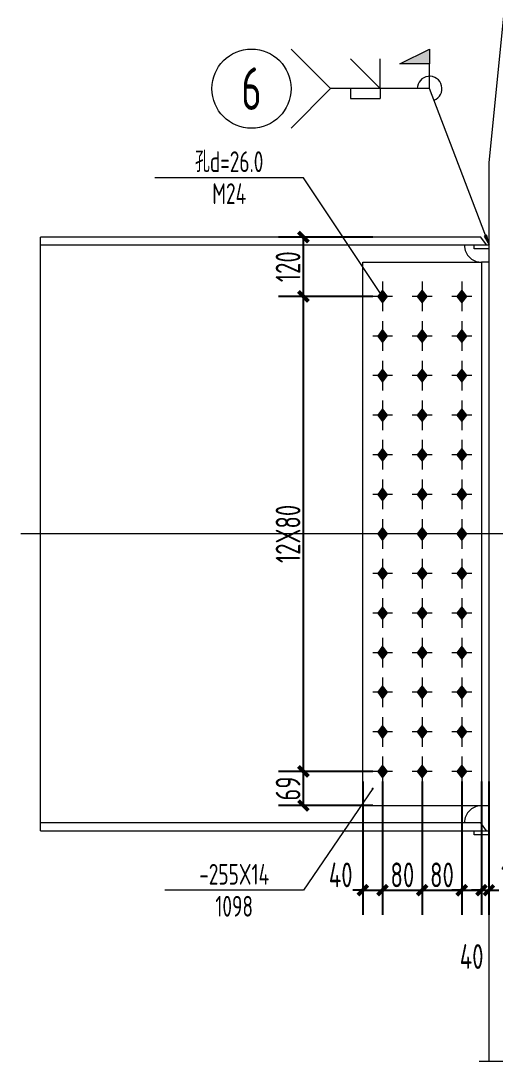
# Model space of a CAD drawing. Extents: x 19118 to 566552, y -1188739 to 92943.
# Drawn here: x 301239 to 306032, y -325099 to -314586 of the extents above; entities that cross this region are included whole.
import ezdxf
from ezdxf.enums import TextEntityAlignment as Align

# ---------------------------------------------------------------- set-up
doc = ezdxf.new("R2010")
doc.units = 0
doc.header["$LTSCALE"] = 1000
doc.header["$MEASUREMENT"] = 0
doc.linetypes.add('线型2', pattern=[5, 3, -2])
doc.linetypes.add('线型3', pattern=[19, 15, -1.5, 1, -1.5])
doc.layers.get('0').update_dxf_attribs({"linetype": 'CONTINUOUS'})
doc.layers.get('Defpoints').update_dxf_attribs({"linetype": 'CONTINUOUS'})
doc.layers.add('WALL', color=6, linetype='CONTINUOUS')
for name, color, linetype, lineweight in [('孔标注', 9, 'CONTINUOUS', 18), ('尺寸标注', 9, 'CONTINUOUS', 18), ('柱_主零件_实线', 51, 'CONTINUOUS', 18), ('柱_零件_实线', 3, 'CONTINUOUS', 18), ('梁_主零件_实线', 141, 'CONTINUOUS', 18), ('梁_零件_实线', 3, 'CONTINUOUS', 18), ('点划线', 9, '线型3', 18), ('焊缝标注', 9, 'CONTINUOUS', 18), ('螺栓组-普通_实线', 7, 'CONTINUOUS', 18), ('轴线__点划线', 9, 'CONTINUOUS', 18), ('钢板标注', 9, 'CONTINUOUS', 18)]:
    doc.layers.add(name, color=color, linetype=linetype, lineweight=lineweight)
doc.styles.add('PkpmHz', font='Pkpmeng', dxfattribs={"width": 0.7, "bigfont": 'hztxt'})
doc.dimstyles.new('Pkpm_100', dxfattribs={"dimtxt": 250, "dimasz": 100, "dimexe": 250, "dimexo": 0.0625, "dimgap": 30, "dimtad": 1, "dimdec": 0, "dimrnd": 5, "dimzin": 0, "dimdsep": 46, "dimtxsty": 'PkpmHz', "dimblk1": 'ARCHTICK', "dimblk2": 'ARCHTICK', "dimsah": 1, "dimcen": 0.09, "dimadec": 0, "dimazin": 0, "dimtfac": 1, "dimtdec": 0, "dimtmove": 2, "dimatfit": 1, "dimfxl": 1, "dimtolj": 1, "dimtzin": 0, "dimarcsym": 0})

# ---------------------------------------------------------------- blocks, each defined once
blk = doc.blocks.new('_ArchTick')
at = {"color": 0, "linetype": 'ByBlock', "const_width": 0.4}
blk.add_lwpolyline([(-0.5, -0.5), (0.5, 0.5)], dxfattribs=at)
blk = doc.blocks.new('*D951')
at = {"layer": 'Defpoints', "color": 0, "linetype": 'Continuous'}
for p in [(304694, -322171), (304894, -322171), (304894, -323371)]:
    blk.add_point(p, dxfattribs=at)
at = {"layer": '尺寸标注', "color": 0, "linetype": 'Continuous', "lineweight": -2}
for p, q in [((304694, -322271), (304694, -323621)), ((304894, -322271), (304894, -323621)), ((304694, -323371), (304594, -323371)), ((304694, -323371), (304894, -323371)), ((304894, -323371), (304994, -323371))]:
    blk.add_line(p, q, dxfattribs=at)
at = {"layer": '尺寸标注', "color": 0, "linetype": 'Continuous', "lineweight": -2, "xscale": 100, "yscale": 100, "zscale": 100}
blk.add_blockref('_ArchTick', (304694, -323371), dxfattribs=at)
at = {"layer": '尺寸标注', "color": 0, "linetype": 'Continuous', "lineweight": -2, "xscale": 100, "yscale": 100, "zscale": 100, "rotation": 180}
blk.add_blockref('_ArchTick', (304894, -323371), dxfattribs=at)
at = {"layer": '尺寸标注', "color": 0, "linetype": 'Continuous', "insert": (304471, -323216), "char_height": 250, "attachment_point": 5, "style": 'PkpmHz'}
blk.add_mtext('\\A1;40', dxfattribs=at)
blk = doc.blocks.new('*D952')
at = {"layer": 'Defpoints', "color": 0, "linetype": 'Continuous'}
for p in [(304894, -322171), (305294, -322171), (305294, -323371)]:
    blk.add_point(p, dxfattribs=at)
at = {"layer": '尺寸标注', "color": 0, "linetype": 'Continuous', "lineweight": -2}
for p, q in [((304894, -322271), (304894, -323621)), ((305294, -322271), (305294, -323621)), ((304894, -323371), (305294, -323371))]:
    blk.add_line(p, q, dxfattribs=at)
at = {"layer": '尺寸标注', "color": 0, "linetype": 'Continuous', "lineweight": -2, "xscale": 100, "yscale": 100, "zscale": 100, "rotation": 180}
blk.add_blockref('_ArchTick', (304894, -323371), dxfattribs=at)
at = {"layer": '尺寸标注', "color": 0, "linetype": 'Continuous', "lineweight": -2, "xscale": 100, "yscale": 100, "zscale": 100}
blk.add_blockref('_ArchTick', (305294, -323371), dxfattribs=at)
at = {"layer": '尺寸标注', "color": 0, "linetype": 'Continuous', "insert": (305094, -323216), "char_height": 250, "attachment_point": 5, "style": 'PkpmHz'}
blk.add_mtext('\\A1;80', dxfattribs=at)
blk = doc.blocks.new('*D953')
at = {"layer": 'Defpoints', "color": 0, "linetype": 'Continuous'}
for p in [(305294, -322171), (305694, -322171), (305694, -323371)]:
    blk.add_point(p, dxfattribs=at)
at = {"layer": '尺寸标注', "color": 0, "linetype": 'Continuous', "lineweight": -2}
for p, q in [((305294, -322271), (305294, -323621)), ((305694, -322271), (305694, -323621)), ((305294, -323371), (305694, -323371))]:
    blk.add_line(p, q, dxfattribs=at)
at = {"layer": '尺寸标注', "color": 0, "linetype": 'Continuous', "lineweight": -2, "xscale": 100, "yscale": 100, "zscale": 100, "rotation": 180}
blk.add_blockref('_ArchTick', (305294, -323371), dxfattribs=at)
at = {"layer": '尺寸标注', "color": 0, "linetype": 'Continuous', "lineweight": -2, "xscale": 100, "yscale": 100, "zscale": 100}
blk.add_blockref('_ArchTick', (305694, -323371), dxfattribs=at)
at = {"layer": '尺寸标注', "color": 0, "linetype": 'Continuous', "insert": (305494, -323216), "char_height": 250, "attachment_point": 5, "style": 'PkpmHz'}
blk.add_mtext('\\A1;80', dxfattribs=at)
blk = doc.blocks.new('*D954')
at = {"layer": 'Defpoints', "color": 0, "linetype": 'Continuous'}
for p in [(305694, -322171), (305894, -322171), (305894, -323371)]:
    blk.add_point(p, dxfattribs=at)
at = {"layer": '尺寸标注', "color": 0, "linetype": 'Continuous', "lineweight": -2}
for p, q in [((305694, -322271), (305694, -323621)), ((305894, -322271), (305894, -323621)), ((305694, -323371), (305594, -323371)), ((305694, -323371), (305894, -323371)), ((305894, -323371), (305994, -323371))]:
    blk.add_line(p, q, dxfattribs=at)
at = {"layer": '尺寸标注', "color": 0, "linetype": 'Continuous', "lineweight": -2, "xscale": 100, "yscale": 100, "zscale": 100}
blk.add_blockref('_ArchTick', (305694, -323371), dxfattribs=at)
at = {"layer": '尺寸标注', "color": 0, "linetype": 'Continuous', "lineweight": -2, "xscale": 100, "yscale": 100, "zscale": 100, "rotation": 180}
blk.add_blockref('_ArchTick', (305894, -323371), dxfattribs=at)
at = {"layer": '尺寸标注', "color": 0, "linetype": 'Continuous', "insert": (305794, -324041), "char_height": 250, "attachment_point": 5, "style": 'PkpmHz'}
blk.add_mtext('\\A1;40', dxfattribs=at)
blk = doc.blocks.new('*D955')
at = {"layer": 'Defpoints', "color": 0, "linetype": 'Continuous'}
for p in [(305894, -322171), (305969, -322171), (305969, -323371)]:
    blk.add_point(p, dxfattribs=at)
at = {"layer": '尺寸标注', "color": 0, "linetype": 'Continuous', "lineweight": -2}
for p, q in [((305894, -322271), (305894, -323621)), ((305969, -322271), (305969, -323621)), ((305894, -323371), (305794, -323371)), ((305894, -323371), (305969, -323371)), ((305969, -323371), (306069, -323371))]:
    blk.add_line(p, q, dxfattribs=at)
at = {"layer": '尺寸标注', "color": 0, "linetype": 'Continuous', "lineweight": -2, "xscale": 100, "yscale": 100, "zscale": 100}
blk.add_blockref('_ArchTick', (305894, -323371), dxfattribs=at)
at = {"layer": '尺寸标注', "color": 0, "linetype": 'Continuous', "lineweight": -2, "xscale": 100, "yscale": 100, "zscale": 100, "rotation": 180}
blk.add_blockref('_ArchTick', (305969, -323371), dxfattribs=at)
at = {"layer": '尺寸标注', "color": 0, "linetype": 'Continuous', "insert": (306193, -323216), "char_height": 250, "attachment_point": 5, "style": 'PkpmHz'}
blk.add_mtext('\\A1;15', dxfattribs=at)
blk = doc.blocks.new('*D956')
at = {"layer": 'Defpoints', "color": 0, "linetype": 'Continuous'}
for p in [(304094, -322171), (304894, -322171), (304894, -322516)]:
    blk.add_point(p, dxfattribs=at)
at = {"layer": '尺寸标注', "color": 0, "linetype": 'Continuous', "lineweight": -2}
for p, q in [((304794, -322171), (303844, -322171)), ((304094, -322516), (304094, -322171)), ((304794, -322516), (303844, -322516))]:
    blk.add_line(p, q, dxfattribs=at)
at = {"layer": '尺寸标注', "color": 0, "linetype": 'Continuous', "lineweight": -2, "xscale": 100, "yscale": 100, "zscale": 100}
for p, rotation in [((304094, -322171), 90), ((304094, -322516), 270)]:
    blk.add_blockref('_ArchTick', p, dxfattribs=dict(at, rotation=rotation))
at = {"layer": '尺寸标注', "color": 0, "linetype": 'Continuous', "insert": (303939, -322344), "char_height": 250, "attachment_point": 5, "rotation": 90, "style": 'PkpmHz'}
blk.add_mtext('\\A1;69', dxfattribs=at)
blk = doc.blocks.new('*D957')
at = {"layer": 'Defpoints', "color": 0, "linetype": 'Continuous'}
for p in [(304094, -317371), (304894, -317371), (304894, -322171)]:
    blk.add_point(p, dxfattribs=at)
at = {"layer": '尺寸标注', "color": 0, "linetype": 'Continuous', "lineweight": -2}
for p, q in [((304794, -317371), (303844, -317371)), ((304094, -322171), (304094, -317371)), ((304794, -322171), (303844, -322171))]:
    blk.add_line(p, q, dxfattribs=at)
at = {"layer": '尺寸标注', "color": 0, "linetype": 'Continuous', "lineweight": -2, "xscale": 100, "yscale": 100, "zscale": 100}
for p, rotation in [((304094, -317371), 90), ((304094, -322171), 270)]:
    blk.add_blockref('_ArchTick', p, dxfattribs=dict(at, rotation=rotation))
at = {"layer": '尺寸标注', "color": 0, "linetype": 'Continuous', "insert": (303939, -319771), "char_height": 250, "attachment_point": 5, "rotation": 90, "style": 'PkpmHz'}
blk.add_mtext('\\A1;12X80', dxfattribs=at)
blk = doc.blocks.new('*D958')
at = {"layer": 'Defpoints', "color": 0, "linetype": 'Continuous'}
for p in [(304094, -316771), (304894, -316771), (304894, -317371)]:
    blk.add_point(p, dxfattribs=at)
at = {"layer": '尺寸标注', "color": 0, "linetype": 'Continuous', "lineweight": -2}
for p, q in [((304794, -316771), (303844, -316771)), ((304094, -317371), (304094, -316771)), ((304794, -317371), (303844, -317371))]:
    blk.add_line(p, q, dxfattribs=at)
at = {"layer": '尺寸标注', "color": 0, "linetype": 'Continuous', "lineweight": -2, "xscale": 100, "yscale": 100, "zscale": 100}
for p, rotation in [((304094, -316771), 90), ((304094, -317371), 270)]:
    blk.add_blockref('_ArchTick', p, dxfattribs=dict(at, rotation=rotation))
at = {"layer": '尺寸标注', "color": 0, "linetype": 'Continuous', "insert": (303939, -317071), "char_height": 250, "attachment_point": 5, "rotation": 90, "style": 'PkpmHz'}
blk.add_mtext('\\A1;120', dxfattribs=at)

msp = doc.modelspace()

# ---------------------------------------------------------------- hatches: boundary and pattern name
at = {"layer": '焊缝标注'}
for points in [[(305369.47, -315021.4), (305069.47, -315021.4), (305369.47, -314871.4)], [(305969.47, -316851.39), (305947.99, -316752.58), (305919.95, -316763.23)]]:
    msp.add_hatch(color=256, dxfattribs=at).paths.add_polyline_path(points)
at = {"layer": '螺栓组-普通_实线'}
for points in [[(304894.47, -317306.39), (304844.47, -317371.39), (304894.47, -317436.39), (304944.47, -317371.39)], [(305294.47, -317306.39), (305244.47, -317371.39), (305294.47, -317436.39), (305344.47, -317371.39)], [(305694.47, -317306.39), (305644.47, -317371.39), (305694.47, -317436.39), (305744.47, -317371.39)], [(304894.47, -317706.39), (304844.47, -317771.39), (304894.47, -317836.39), (304944.47, -317771.39)], [(305294.47, -317706.39), (305244.47, -317771.39), (305294.47, -317836.39), (305344.47, -317771.39)], [(305694.47, -317706.39), (305644.47, -317771.39), (305694.47, -317836.39), (305744.47, -317771.39)], [(304894.47, -318106.39), (304844.47, -318171.39), (304894.47, -318236.39), (304944.47, -318171.39)], [(305294.47, -318106.39), (305244.47, -318171.39), (305294.47, -318236.39), (305344.47, -318171.39)], [(305694.47, -318106.39), (305644.47, -318171.39), (305694.47, -318236.39), (305744.47, -318171.39)], [(304894.47, -318506.39), (304844.47, -318571.39), (304894.47, -318636.39), (304944.47, -318571.39)], [(305294.47, -318506.39), (305244.47, -318571.39), (305294.47, -318636.39), (305344.47, -318571.39)], [(305694.47, -318506.39), (305644.47, -318571.39), (305694.47, -318636.39), (305744.47, -318571.39)], [(304894.47, -318906.39), (304844.47, -318971.39), (304894.47, -319036.39), (304944.47, -318971.39)], [(305294.47, -318906.39), (305244.47, -318971.39), (305294.47, -319036.39), (305344.47, -318971.39)], [(305694.47, -318906.39), (305644.47, -318971.39), (305694.47, -319036.39), (305744.47, -318971.39)], [(304894.47, -319306.39), (304844.47, -319371.39), (304894.47, -319436.39), (304944.47, -319371.39)], [(305294.47, -319306.39), (305244.47, -319371.39), (305294.47, -319436.39), (305344.47, -319371.39)], [(305694.47, -319306.39), (305644.47, -319371.39), (305694.47, -319436.39), (305744.47, -319371.39)], [(304894.47, -319706.39), (304844.47, -319771.39), (304894.47, -319836.39), (304944.47, -319771.39)], [(305294.47, -319706.39), (305244.47, -319771.39), (305294.47, -319836.39), (305344.47, -319771.39)], [(305694.47, -319706.39), (305644.47, -319771.39), (305694.47, -319836.39), (305744.47, -319771.39)], [(304894.47, -320106.39), (304844.47, -320171.39), (304894.47, -320236.39), (304944.47, -320171.39)], [(305294.47, -320106.39), (305244.47, -320171.39), (305294.47, -320236.39), (305344.47, -320171.39)], [(305694.47, -320106.39), (305644.47, -320171.39), (305694.47, -320236.39), (305744.47, -320171.39)], [(304894.47, -320506.39), (304844.47, -320571.39), (304894.47, -320636.39), (304944.47, -320571.39)], [(305294.47, -320506.39), (305244.47, -320571.39), (305294.47, -320636.39), (305344.47, -320571.39)], [(305694.47, -320506.39), (305644.47, -320571.39), (305694.47, -320636.39), (305744.47, -320571.39)], [(304894.47, -320906.39), (304844.47, -320971.39), (304894.47, -321036.39), (304944.47, -320971.39)], [(305294.47, -320906.39), (305244.47, -320971.39), (305294.47, -321036.39), (305344.47, -320971.39)], [(305694.47, -320906.39), (305644.47, -320971.39), (305694.47, -321036.39), (305744.47, -320971.39)], [(304894.47, -321306.39), (304844.47, -321371.39), (304894.47, -321436.39), (304944.47, -321371.39)], [(305294.47, -321306.39), (305244.47, -321371.39), (305294.47, -321436.39), (305344.47, -321371.39)], [(305694.47, -321306.39), (305644.47, -321371.39), (305694.47, -321436.39), (305744.47, -321371.39)], [(304894.47, -321706.39), (304844.47, -321771.39), (304894.47, -321836.39), (304944.47, -321771.39)], [(305294.47, -321706.39), (305244.47, -321771.39), (305294.47, -321836.39), (305344.47, -321771.39)], [(305694.47, -321706.39), (305644.47, -321771.39), (305694.47, -321836.39), (305744.47, -321771.39)], [(304894.47, -322106.39), (304844.47, -322171.39), (304894.47, -322236.39), (304944.47, -322171.39)], [(305294.47, -322106.39), (305244.47, -322171.39), (305294.47, -322236.39), (305344.47, -322171.39)], [(305694.47, -322106.39), (305644.47, -322171.39), (305694.47, -322236.39), (305744.47, -322171.39)]]:
    msp.add_hatch(color=1, dxfattribs=at).paths.add_polyline_path(points)

# ---------------------------------------------------------------- linework, layer by layer
at = {"layer": '孔标注', "ltscale": 100}
for p, q in [((304094.47, -316171.4), (302594.47, -316171.4)), ((304894.47, -317371.39), (304094.47, -316171.4))]:
    msp.add_line(p, q, dxfattribs=at)
at = {"layer": '孔标注', "ltscale": 100, "const_width": 10}
msp.add_lwpolyline([(304899.47, -317371.39, 1), (304889.47, -317371.39, 1)], format="xyb", close=True, dxfattribs=at)
at = {"layer": '柱_主零件_实线', "linetype": 'Continuous', "ltscale": 100}
msp.add_line((305969.47, -325098.65), (305969.47, -316021.39), dxfattribs=at)
msp.add_lwpolyline([(305969.47, -316021.39), (306469.47, -311021.39)], dxfattribs=at)
at = {"layer": '柱_零件_实线', "linetype": '线型2', "ltscale": 100}
for p, q in [((304694.47, -322516.39), (304694.47, -317026.39)), ((304694.47, -317026.39), (305894.47, -317026.39)), ((304694.47, -322516.39), (305894.47, -322516.39))]:
    msp.add_line(p, q, dxfattribs=at)
at = {"layer": '柱_零件_实线', "ltscale": 100}
for p, q in [((305969.47, -317026.39), (305894.47, -317026.39)), ((305969.47, -322516.39), (305969.47, -317026.39)), ((305894.47, -322516.39), (305969.47, -322516.39))]:
    msp.add_line(p, q, dxfattribs=at)
at = {"layer": '梁_主零件_实线', "ltscale": 100}
for p, q in [((305888.46, -316771.39), (301438.55, -316771.39)), ((301438.55, -322771.39), (301438.55, -316771.39)), ((305944.47, -316851.39), (305888.46, -316771.39)), ((301438.55, -316851.39), (305944.47, -316851.39)), ((305719.47, -316851.39), (305728.03, -316905.47)), ((305728.03, -316905.47), (305752.89, -316954.26)), ((305752.89, -316954.26), (305791.61, -316992.97)), ((305791.61, -316992.97), (305840.39, -317017.83)), ((305840.39, -317017.83), (305894.47, -317026.39)), ((305894.47, -317026.39), (305894.47, -322516.39)), ((305840.39, -322524.96), (305791.61, -322549.82)), ((305894.47, -322516.39), (305840.39, -322524.96)), ((305752.89, -322588.53), (305728.03, -322637.32)), ((305791.61, -322549.82), (305752.89, -322588.53)), ((305888.46, -322691.39), (301438.55, -322691.39)), ((305728.03, -322637.32), (305719.47, -322691.39)), ((305944.47, -322771.39), (305888.46, -322691.39)), ((301438.55, -322771.39), (305944.47, -322771.39))]:
    msp.add_line(p, q, dxfattribs=at)
at = {"layer": '梁_零件_实线', "ltscale": 100}
for p, q in [((305819.47, -316851.39), (305969.47, -316851.39)), ((305819.47, -316891.39), (305819.47, -316851.39)), ((305969.47, -316891.39), (305819.47, -316891.39)), ((305969.47, -316891.39), (305969.47, -316851.39)), ((305819.47, -322771.39), (305969.47, -322771.39)), ((305819.47, -322811.39), (305819.47, -322771.39)), ((305969.47, -322811.39), (305819.47, -322811.39)), ((305969.47, -322811.39), (305969.47, -322771.39))]:
    msp.add_line(p, q, dxfattribs=at)
at = {"layer": '点划线', "ltscale": 100}
msp.add_line((308169.47, -319771.39), (301238.55, -319771.39), dxfattribs=at)
at = {"layer": '焊缝标注', "ltscale": 100}
for p, q in [((304369.47, -315271.39), (303969.47, -314871.4)), ((304869.47, -315271.39), (304569.47, -314971.4)), ((304869.47, -315271.39), (304869.47, -314971.4)), ((305369.47, -315271.39), (305369.47, -315021.4)), ((304369.47, -315271.39), (303969.47, -315671.39)), ((305369.47, -315271.39), (304369.47, -315271.39)), ((304569.47, -315271.39), (304569.47, -315371.39)), ((304869.47, -315271.39), (304869.47, -315371.39)), ((305969.47, -316851.39), (305369.47, -315271.39)), ((304569.47, -315371.39), (304869.47, -315371.39))]:
    msp.add_line(p, q, dxfattribs=at)
at = {"layer": '焊缝标注', "linetype": 'Continuous'}
for points in [[(305369.47, -315021.4), (305069.47, -315021.4), (305369.47, -314871.4)], [(305969.47, -316851.39), (305947.99, -316752.58), (305919.95, -316763.23)]]:
    msp.add_lwpolyline(points, close=True, dxfattribs=at)
at = {"layer": '焊缝标注', "ltscale": 100}
msp.add_circle((303569.47, -315271.39), 400, dxfattribs=at)
msp.add_arc((305369.47, -315271.39), 125, 290.794128, 180, dxfattribs=at)
at = {"layer": '螺栓组-普通_实线', "color": 9, "ltscale": 100}
for p, q in [((304894.47, -317221.39), (304894.47, -317521.39)), ((305294.47, -317221.39), (305294.47, -317521.39)), ((305694.47, -317221.39), (305694.47, -317521.39)), ((304994.47, -317371.39), (304794.47, -317371.39)), ((305394.47, -317371.39), (305194.47, -317371.39)), ((305794.47, -317371.39), (305594.47, -317371.39)), ((304894.47, -317621.39), (304894.47, -317921.39)), ((305294.47, -317621.39), (305294.47, -317921.39)), ((305694.47, -317621.39), (305694.47, -317921.39)), ((304994.47, -317771.39), (304794.47, -317771.39)), ((305394.47, -317771.39), (305194.47, -317771.39)), ((305794.47, -317771.39), (305594.47, -317771.39)), ((304894.47, -318021.39), (304894.47, -318321.39)), ((305294.47, -318021.39), (305294.47, -318321.39)), ((305694.47, -318021.39), (305694.47, -318321.39)), ((304994.47, -318171.39), (304794.47, -318171.39)), ((305394.47, -318171.39), (305194.47, -318171.39)), ((305794.47, -318171.39), (305594.47, -318171.39)), ((304894.47, -318421.39), (304894.47, -318721.39)), ((305294.47, -318421.39), (305294.47, -318721.39)), ((305694.47, -318421.39), (305694.47, -318721.39)), ((304994.47, -318571.39), (304794.47, -318571.39)), ((305394.47, -318571.39), (305194.47, -318571.39)), ((305794.47, -318571.39), (305594.47, -318571.39)), ((304894.47, -318821.39), (304894.47, -319121.39)), ((305294.47, -318821.39), (305294.47, -319121.39)), ((305694.47, -318821.39), (305694.47, -319121.39)), ((304994.47, -318971.39), (304794.47, -318971.39)), ((305394.47, -318971.39), (305194.47, -318971.39)), ((305794.47, -318971.39), (305594.47, -318971.39)), ((304894.47, -319221.39), (304894.47, -319521.39)), ((305294.47, -319221.39), (305294.47, -319521.39)), ((305694.47, -319221.39), (305694.47, -319521.39)), ((304994.47, -319371.39), (304794.47, -319371.39)), ((305394.47, -319371.39), (305194.47, -319371.39)), ((305794.47, -319371.39), (305594.47, -319371.39)), ((304894.47, -319621.39), (304894.47, -319921.39)), ((305294.47, -319621.39), (305294.47, -319921.39)), ((305694.47, -319621.39), (305694.47, -319921.39)), ((304994.47, -319771.39), (304794.47, -319771.39)), ((305394.47, -319771.39), (305194.47, -319771.39)), ((305794.47, -319771.39), (305594.47, -319771.39)), ((304894.47, -320021.39), (304894.47, -320321.39)), ((305294.47, -320021.39), (305294.47, -320321.39)), ((305694.47, -320021.39), (305694.47, -320321.39)), ((304994.47, -320171.39), (304794.47, -320171.39)), ((305394.47, -320171.39), (305194.47, -320171.39)), ((305794.47, -320171.39), (305594.47, -320171.39)), ((304894.47, -320421.39), (304894.47, -320721.39)), ((305294.47, -320421.39), (305294.47, -320721.39)), ((305694.47, -320421.39), (305694.47, -320721.39)), ((304994.47, -320571.39), (304794.47, -320571.39)), ((305394.47, -320571.39), (305194.47, -320571.39)), ((305794.47, -320571.39), (305594.47, -320571.39)), ((304894.47, -320821.39), (304894.47, -321121.39)), ((305294.47, -320821.39), (305294.47, -321121.39)), ((305694.47, -320821.39), (305694.47, -321121.39)), ((304994.47, -320971.39), (304794.47, -320971.39)), ((305394.47, -320971.39), (305194.47, -320971.39)), ((305794.47, -320971.39), (305594.47, -320971.39)), ((304894.47, -321221.39), (304894.47, -321521.39)), ((305294.47, -321221.39), (305294.47, -321521.39)), ((305694.47, -321221.39), (305694.47, -321521.39)), ((304994.47, -321371.39), (304794.47, -321371.39)), ((305394.47, -321371.39), (305194.47, -321371.39)), ((305794.47, -321371.39), (305594.47, -321371.39)), ((304894.47, -321621.39), (304894.47, -321921.39)), ((305294.47, -321621.39), (305294.47, -321921.39)), ((305694.47, -321621.39), (305694.47, -321921.39)), ((304994.47, -321771.39), (304794.47, -321771.39)), ((305394.47, -321771.39), (305194.47, -321771.39)), ((305794.47, -321771.39), (305594.47, -321771.39)), ((304894.47, -322021.39), (304894.47, -322321.39)), ((305294.47, -322021.39), (305294.47, -322321.39)), ((305694.47, -322021.39), (305694.47, -322321.39)), ((304994.47, -322171.39), (304794.47, -322171.39)), ((305394.47, -322171.39), (305194.47, -322171.39)), ((305794.47, -322171.39), (305594.47, -322171.39))]:
    msp.add_line(p, q, dxfattribs=at)
at = {"layer": '螺栓组-普通_实线', "color": 1, "linetype": 'Continuous'}
for points in [[(304894.47, -317306.39), (304844.47, -317371.39), (304894.47, -317436.39), (304944.47, -317371.39)], [(305294.47, -317306.39), (305244.47, -317371.39), (305294.47, -317436.39), (305344.47, -317371.39)], [(305694.47, -317306.39), (305644.47, -317371.39), (305694.47, -317436.39), (305744.47, -317371.39)], [(304894.47, -317706.39), (304844.47, -317771.39), (304894.47, -317836.39), (304944.47, -317771.39)], [(305294.47, -317706.39), (305244.47, -317771.39), (305294.47, -317836.39), (305344.47, -317771.39)], [(305694.47, -317706.39), (305644.47, -317771.39), (305694.47, -317836.39), (305744.47, -317771.39)], [(304894.47, -318106.39), (304844.47, -318171.39), (304894.47, -318236.39), (304944.47, -318171.39)], [(305294.47, -318106.39), (305244.47, -318171.39), (305294.47, -318236.39), (305344.47, -318171.39)], [(305694.47, -318106.39), (305644.47, -318171.39), (305694.47, -318236.39), (305744.47, -318171.39)], [(304894.47, -318506.39), (304844.47, -318571.39), (304894.47, -318636.39), (304944.47, -318571.39)], [(305294.47, -318506.39), (305244.47, -318571.39), (305294.47, -318636.39), (305344.47, -318571.39)], [(305694.47, -318506.39), (305644.47, -318571.39), (305694.47, -318636.39), (305744.47, -318571.39)], [(304894.47, -318906.39), (304844.47, -318971.39), (304894.47, -319036.39), (304944.47, -318971.39)], [(305294.47, -318906.39), (305244.47, -318971.39), (305294.47, -319036.39), (305344.47, -318971.39)], [(305694.47, -318906.39), (305644.47, -318971.39), (305694.47, -319036.39), (305744.47, -318971.39)], [(304894.47, -319306.39), (304844.47, -319371.39), (304894.47, -319436.39), (304944.47, -319371.39)], [(305294.47, -319306.39), (305244.47, -319371.39), (305294.47, -319436.39), (305344.47, -319371.39)], [(305694.47, -319306.39), (305644.47, -319371.39), (305694.47, -319436.39), (305744.47, -319371.39)], [(304894.47, -319706.39), (304844.47, -319771.39), (304894.47, -319836.39), (304944.47, -319771.39)], [(305294.47, -319706.39), (305244.47, -319771.39), (305294.47, -319836.39), (305344.47, -319771.39)], [(305694.47, -319706.39), (305644.47, -319771.39), (305694.47, -319836.39), (305744.47, -319771.39)], [(304894.47, -320106.39), (304844.47, -320171.39), (304894.47, -320236.39), (304944.47, -320171.39)], [(305294.47, -320106.39), (305244.47, -320171.39), (305294.47, -320236.39), (305344.47, -320171.39)], [(305694.47, -320106.39), (305644.47, -320171.39), (305694.47, -320236.39), (305744.47, -320171.39)], [(304894.47, -320506.39), (304844.47, -320571.39), (304894.47, -320636.39), (304944.47, -320571.39)], [(305294.47, -320506.39), (305244.47, -320571.39), (305294.47, -320636.39), (305344.47, -320571.39)], [(305694.47, -320506.39), (305644.47, -320571.39), (305694.47, -320636.39), (305744.47, -320571.39)], [(304894.47, -320906.39), (304844.47, -320971.39), (304894.47, -321036.39), (304944.47, -320971.39)], [(305294.47, -320906.39), (305244.47, -320971.39), (305294.47, -321036.39), (305344.47, -320971.39)], [(305694.47, -320906.39), (305644.47, -320971.39), (305694.47, -321036.39), (305744.47, -320971.39)], [(304894.47, -321306.39), (304844.47, -321371.39), (304894.47, -321436.39), (304944.47, -321371.39)], [(305294.47, -321306.39), (305244.47, -321371.39), (305294.47, -321436.39), (305344.47, -321371.39)], [(305694.47, -321306.39), (305644.47, -321371.39), (305694.47, -321436.39), (305744.47, -321371.39)], [(304894.47, -321706.39), (304844.47, -321771.39), (304894.47, -321836.39), (304944.47, -321771.39)], [(305294.47, -321706.39), (305244.47, -321771.39), (305294.47, -321836.39), (305344.47, -321771.39)], [(305694.47, -321706.39), (305644.47, -321771.39), (305694.47, -321836.39), (305744.47, -321771.39)], [(304894.47, -322106.39), (304844.47, -322171.39), (304894.47, -322236.39), (304944.47, -322171.39)], [(305294.47, -322106.39), (305244.47, -322171.39), (305294.47, -322236.39), (305344.47, -322171.39)], [(305694.47, -322106.39), (305644.47, -322171.39), (305694.47, -322236.39), (305744.47, -322171.39)]]:
    msp.add_lwpolyline(points, close=True, dxfattribs=at)
at = {"layer": '轴线__点划线', "ltscale": 100}
msp.add_line((305869.47, -325098.65), (307819.47, -325098.65), dxfattribs=at)
at = {"layer": '钢板标注', "ltscale": 100}
for p, q in [((304794.47, -322343.89), (304094.47, -323371.39)), ((304094.47, -323371.39), (302694.47, -323371.39))]:
    msp.add_line(p, q, dxfattribs=at)
at = {"layer": '钢板标注', "ltscale": 100, "const_width": 10}
msp.add_lwpolyline([(304799.47, -322343.89, 1), (304789.47, -322343.89, 1)], format="xyb", close=True, dxfattribs=at)

# ---------------------------------------------------------------- texts
at = {"layer": 'WALL', "style": 'PkpmHz', "width": 0.71}
msp.add_text('孔d=26.0', height=210, dxfattribs=at).set_placement((303344.47, -316114.78), align=Align.CENTER)
msp.add_text('M24', height=210, dxfattribs=at).set_placement((303344.47, -316228), align=Align.TOP_CENTER)
at = {"layer": '焊缝标注', "style": 'PkpmHz', "width": 0.69}
msp.add_text('6', height=430, dxfattribs=at).set_placement((303569.47, -315271.39), align=Align.MIDDLE_CENTER)
at = {"layer": '钢板标注', "style": 'PkpmHz', "width": 0.71}
msp.add_text('-255X14', height=210, dxfattribs=at).set_placement((303394.47, -323314.78), align=Align.CENTER)
msp.add_text('1098', height=210, dxfattribs=at).set_placement((303394.47, -323428.01), align=Align.TOP_CENTER)

# ---------------------------------------------------------------- dimensions: what is measured, and where the dimension line sits
at = {"layer": '尺寸标注', "linetype": 'Continuous'}
for base, p1, p2, text, picture, middle in [((304094.47, -316771.39), (304894.47, -317371.39), (304894.47, -316771.39), '120', '*D958', (303939.47, -317071.39)), ((304094.47, -317371.39), (304894.47, -322171.39), (304894.47, -317371.39), '12X80', '*D957', (303939.47, -319771.39)), ((304094.47, -322171.39), (304894.47, -322516.39), (304894.47, -322171.39), '69', '*D956', (303939.47, -322343.89))]:
    dim = msp.add_linear_dim(base=base, p1=p1, p2=p2, angle=90, text=text, dimstyle='Pkpm_100', override={"dimexo": 100, "dimtih": 0, "dimtoh": 0}, dxfattribs=at)
    dim.commit()
    dim.dimension.update_dxf_attribs({"geometry": picture, "text_midpoint": middle})
for base, p1, p2, text, picture, middle in [((304894.47, -323371.39), (304694.47, -322171.39), (304894.47, -322171.39), '40', '*D951', (304470.85, -323216.14)), ((305969.47, -323371.39), (305894.47, -322171.39), (305969.47, -322171.39), '15', '*D955', (306193.1, -323216.14))]:
    dim = msp.add_linear_dim(base=base, p1=p1, p2=p2, text=text, dimstyle='Pkpm_100', override={"dimexo": 100, "dimtih": 0, "dimtoh": 0}, dxfattribs=at)
    dim.commit()
    dim.dimension.update_dxf_attribs({"geometry": picture, "text_midpoint": middle, "dimtype": 160})
for base, p1, p2, text, picture, middle in [((305294.47, -323371.39), (304894.47, -322171.39), (305294.47, -322171.39), '80', '*D952', (305094.47, -323216.39)), ((305694.47, -323371.39), (305294.47, -322171.39), (305694.47, -322171.39), '80', '*D953', (305494.47, -323216.39)), ((305894.47, -323371.39), (305694.47, -322171.39), (305894.47, -322171.39), '40', '*D954', (305794.47, -324041.39))]:
    dim = msp.add_linear_dim(base=base, p1=p1, p2=p2, text=text, dimstyle='Pkpm_100', override={"dimexo": 100, "dimtih": 0, "dimtoh": 0}, dxfattribs=at)
    dim.commit()
    dim.dimension.update_dxf_attribs({"geometry": picture, "text_midpoint": middle})

doc.saveas('drawing.dxf')
